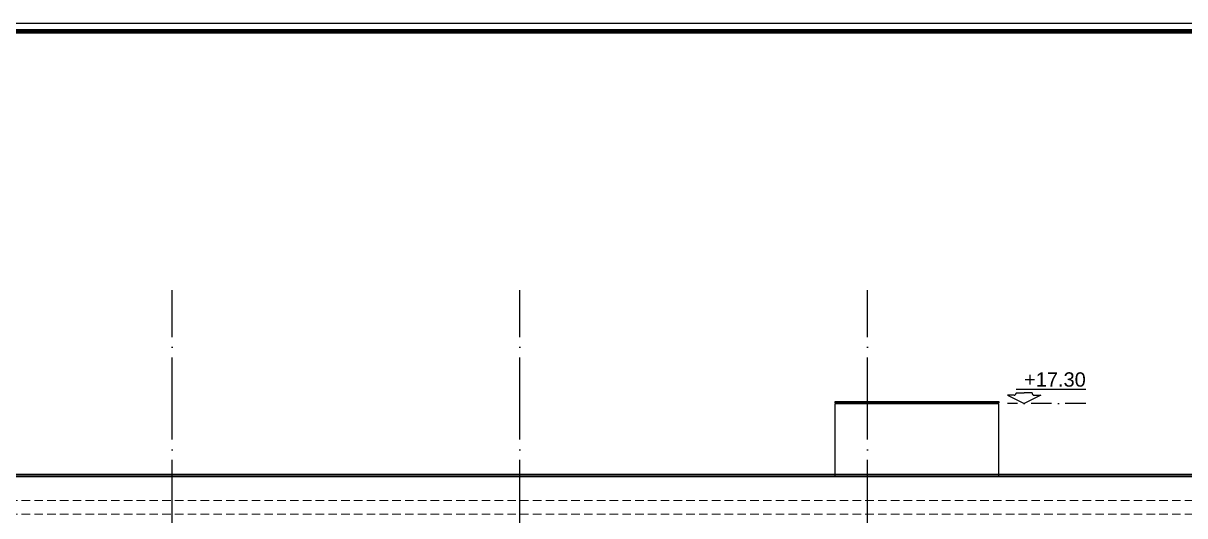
# Model space of a CAD drawing. Extents: x 9615146 to 9672346, y 4699603 to 4705703.
# Drawn here: x 9668102 to 9669805, y 4701881 to 4702603 of the extents above; entities that cross this region are included whole.
import ezdxf

# ---------------------------------------------------------------- set-up
doc = ezdxf.new("R2010")
doc.units = 0
doc.header["$LTSCALE"] = 0.5
doc.header["$MEASUREMENT"] = 0
for name, pattern in [('ACAD_ISO04W100', [30, 24, -3, 0, -3]), ('DASHED', [0.75, 0.5, -0.25]), ('OSI1000', [5, 3, -1, 0, -1])]:
    doc.linetypes.add(name, pattern=pattern)
for name, color, linetype in [('_axis', 1, 'ACAD_ISO04W100'), ('_dimension_evel', 4, 'CONTINUOUS'), ('_table', 3, 'CONTINUOUS'), ('fasadi', 147, 'CONTINUOUS')]:
    doc.layers.add(name, color=color, linetype=linetype)
doc.layers.add('_punk', color=8, linetype='DASHED', lineweight=9)
doc.styles.add('HEB1', font='', dxfattribs={"width": 0.8, "oblique": 17})
doc.styles.add('POMESHTENIA', font='arial.ttf', dxfattribs={"width": 0.9})
doc.styles.get('HEB1').set_extended_font_data('HebarU Cyr')

# ---------------------------------------------------------------- blocks, each defined once
blk = doc.blocks.new('rtyre')
at = {"layer": '_dimension_evel', "ltscale": 20}
for p, q in [((-21.1, 37.8), (161.6, 37.8)), ((-26, 21.9), (-43.7, 21.9)), ((-43.7, 21.9), (0, 0)), ((-21.1, 28.3), (-21.1, 26.8)), ((-21.1, 28.3), (0, 28.3)), ((21.1, 28.3), (0, 28.3)), ((43.7, 21.9), (0, 0)), ((21.1, 28.3), (21.1, 26.8)), ((26, 21.9), (43.7, 21.9))]:
    blk.add_line(p, q, dxfattribs=at)
for centre, major_axis, start_param, end_param in [((-26, 26.8), (3.46, 3.46), 3.926991, 5.497787), ((26, 26.8), (-3.46, 3.46), 0.785398, 2.356194)]:
    blk.add_ellipse(centre, major_axis=major_axis, ratio=1, start_param=start_param, end_param=end_param, dxfattribs=at)
at = {"layer": '_dimension_evel', "linetype": 'OSI1000', "ltscale": 20, "style": 'HEB1', "oblique": 360, "width": 0.8}
blk.add_attdef('+12.50', (0, 44.2), '', height=42, rotation=360, dxfattribs=at)

msp = doc.modelspace()

# ---------------------------------------------------------------- linework, layer by layer
at = {"layer": '_axis', "ltscale": 10}
for p, q in [((9668320.01, 4700041.97), (9668320.01, 4702211.92)), ((9668830.01, 4700041.97), (9668830.01, 4702211.92)), ((9669340.01, 4700041.97), (9669340.01, 4702211.92))]:
    msp.add_line(p, q, dxfattribs=at)
at = {"layer": '_dimension_evel', "linetype": 'OSI1000', "ltscale": 20}
msp.add_line((9669660.1, 4702045.84), (9669545.17, 4702045.84), dxfattribs=at)
at = {"layer": '_punk', "ltscale": 50}
for p, q in [((9666449.21, 4701903.84), (9670629.32, 4701903.84)), ((9666449.21, 4701883.84), (9670629.32, 4701883.84))]:
    msp.add_line(p, q, dxfattribs=at)
at = {"layer": '_table', "ltscale": 10}
msp.add_lwpolyline([(9666046.03, 4702603.38), (9672346.03, 4702603.38), (9672346.03, 4699603.38), (9666046.03, 4699603.38)], close=True, dxfattribs=at)
at = {"layer": '_table', "ltscale": 10, "const_width": 6.84}
msp.add_lwpolyline([(9666197.71, 4702591.38), (9672334.03, 4702591.38), (9672334.03, 4699615.38), (9666197.71, 4699615.38)], close=True, dxfattribs=at)
at = {"layer": 'fasadi'}
for p, q in [((9669292.51, 4702048.84), (9669532.51, 4702048.84)), ((9669292.51, 4701938.84), (9669292.51, 4702045.84)), ((9669292.51, 4702045.84), (9669532.51, 4702045.84)), ((9669532.51, 4701938.84), (9669532.51, 4702045.84)), ((9667867.51, 4701938.84), (9670327.51, 4701938.84))]:
    msp.add_line(p, q, dxfattribs=at)
for points in [[(9669532.51, 4702046.84), (9669292.51, 4702046.84), (9669292.51, 4702048.84), (9669532.51, 4702048.84)], [(9667867.51, 4701939.84), (9670329.51, 4701939.84), (9670329.51, 4701941.84), (9667867.51, 4701941.84)]]:
    msp.add_lwpolyline(points, close=True, dxfattribs=at)

# ---------------------------------------------------------------- block references
at = {"layer": '_dimension_evel', "linetype": 'OSI1000', "ltscale": 20}
ref = msp.add_blockref('rtyre', (9669569.63, 4702045.84), dxfattribs=dict(at, xscale=0.5600000005215406, yscale=0.5600000005215406, zscale=0.5600000005215406))
ref.add_attrib('+12.50', '+17.30', (9669569.63, 4702070.61), dxfattribs={"linetype": 'OSI1000', "ltscale": 20, "height": 21, "style": 'POMESHTENIA'})

doc.saveas('drawing.dxf')
